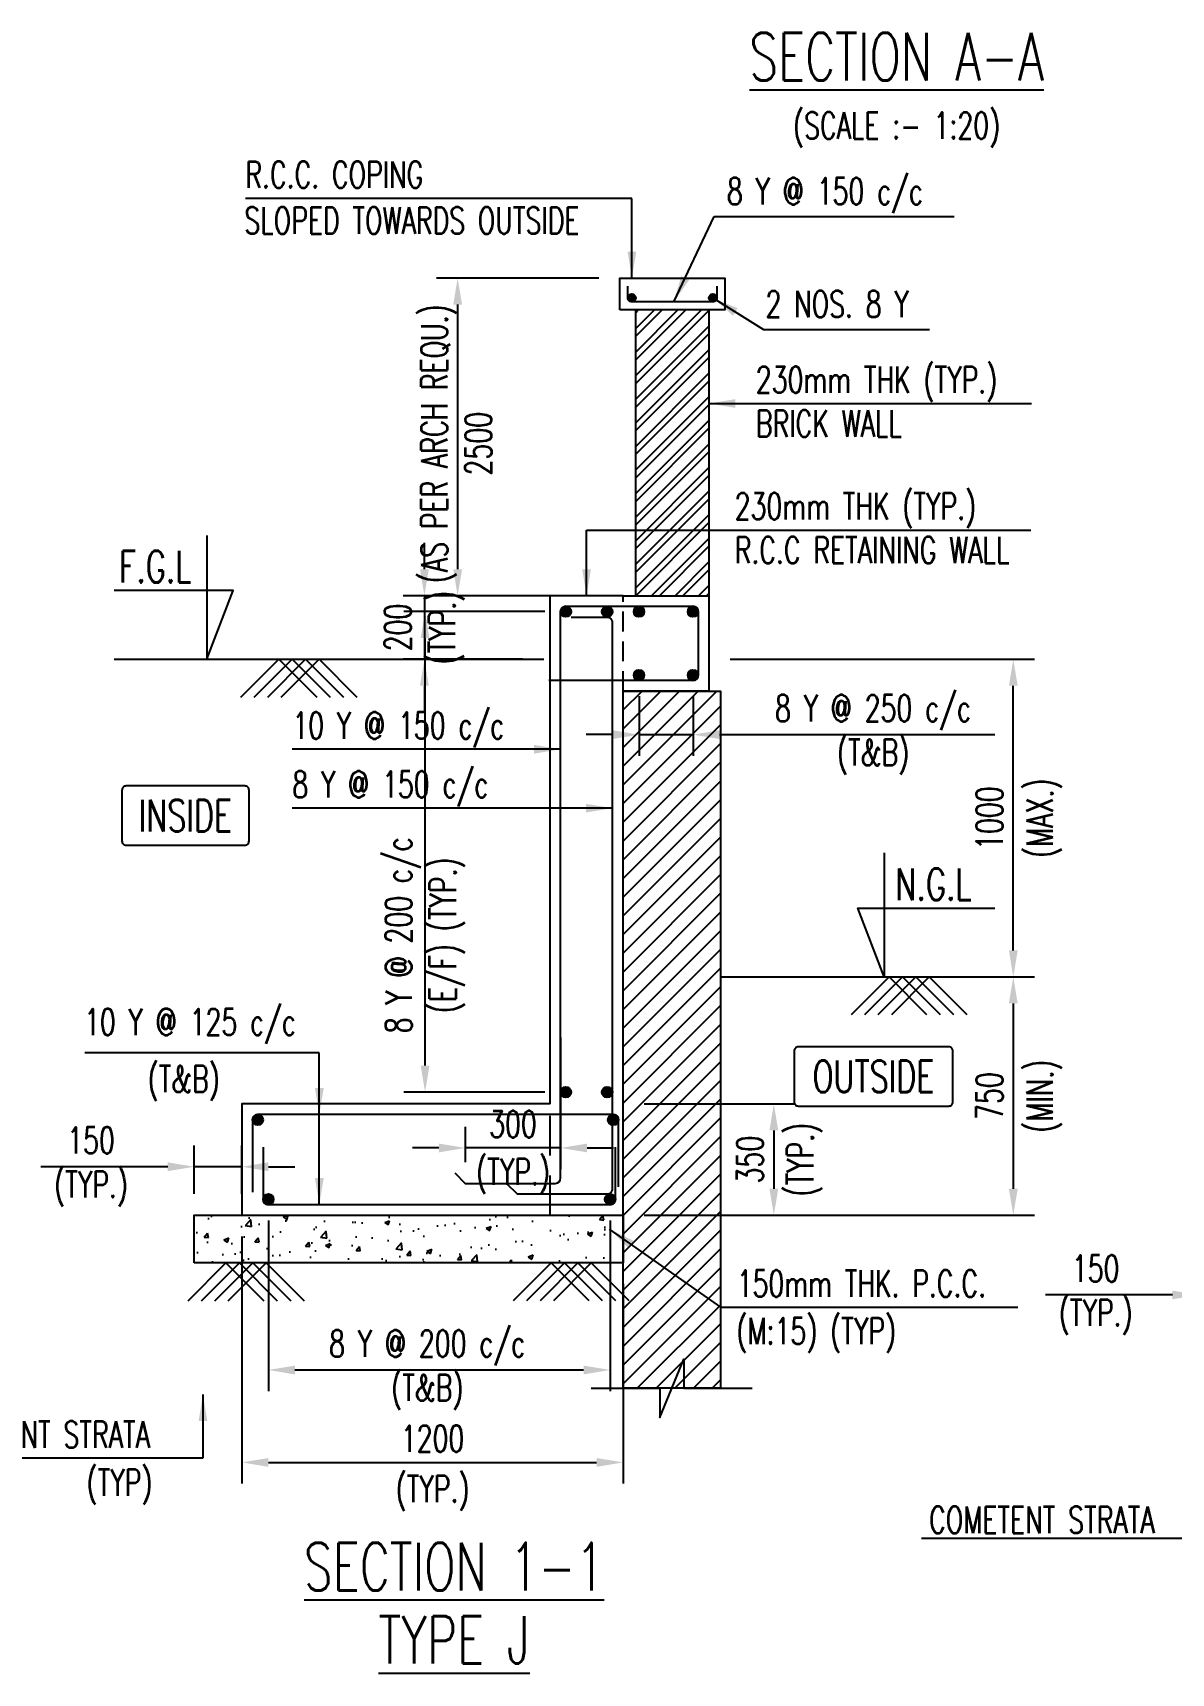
# Model space of a CAD drawing. Header units: millimetres. Extents: x 2843046 to 3042813, y -234641 to -168101.
# Drawn here: x 2956758 to 2967508, y -220037 to -204544 of the extents above; entities that cross this region are included whole.
import ezdxf
from ezdxf.enums import TextEntityAlignment as Align

# ---------------------------------------------------------------- set-up
doc = ezdxf.new("R2010")
doc.units = ezdxf.units.MM
doc.header["$MEASUREMENT"] = 0
doc.header["$PDMODE"] = 34
doc.header["$PDSIZE"] = -5
doc.linetypes.add('Hidden', pattern=[0.375, 0.25, -0.125])
for name, color, linetype in [('NO. BEAM', 3, 'Continuous'), ('S- PILE CAP', 4, 'Continuous'), ('S-BEAM SIZES', 3, 'Continuous'), ('S-BRECK LINE', 8, 'Continuous'), ('S-COLUMN', 1, 'Continuous'), ('S-CONCRET LINE', 4, 'Continuous'), ('S-DIM-1', 5, 'Continuous'), ('S-FOOTING', 4, 'Continuous'), ('S-HATCH', 253, 'Continuous'), ('S-LEVEL SECTION', 3, 'Continuous'), ('S-PCC', 9, 'Continuous'), ('S-REINFORCEMENT', 6, 'Continuous'), ('S-RETAINING WALL', 6, 'Continuous'), ('S-TEXT', 2, 'Continuous'), ('S-TEXT-1', 4, 'Continuous'), ('S-TITIL', 6, 'Continuous'), ('TITLE', 6, 'Continuous')]:
    doc.layers.add(name, color=color, linetype=linetype)
doc.styles.add('ROMANS', font='simplex.shx', dxfattribs={"width": 0.7})
doc.dimstyles.new('dim100', dxfattribs={"dimtxt": 250, "dimasz": 250, "dimexe": 200, "dimexo": 200, "dimgap": 100, "dimtad": 1, "dimdec": 0, "dimzin": 0, "dimdsep": 46, "dimtxsty": 'ROMANS', "dimcen": 0, "dimclrd": 5, "dimclre": 5, "dimclrt": 4, "dimadec": 0, "dimazin": 0, "dimtfac": 1, "dimtdec": 0, "dimtix": 1, "dimtofl": 0, "dimtmove": 2, "dimatfit": 3, "dimfxl": 0, "dimtolj": 1, "dimtzin": 0, "dimlwd": -1, "dimlwe": -1, "dimarcsym": 0})
doc.dimstyles.new('dim33.33', dxfattribs={"dimtxt": 250, "dimasz": 250, "dimexe": 200, "dimexo": 200, "dimgap": 100, "dimtad": 1, "dimdec": 0, "dimlfac": 0.333331, "dimzin": 0, "dimdsep": 46, "dimtxsty": 'ROMANS', "dimcen": 0, "dimclrd": 5, "dimclre": 5, "dimclrt": 4, "dimadec": 0, "dimazin": 0, "dimtfac": 1, "dimtdec": 0, "dimtix": 1, "dimtofl": 0, "dimtmove": 2, "dimatfit": 3, "dimfxl": 0, "dimtolj": 1, "dimtzin": 0, "dimlwd": -1, "dimlwe": -1, "dimarcsym": 0})

# ---------------------------------------------------------------- blocks, each defined once
blk = doc.blocks.new('*D317')
at = {"layer": 'Defpoints', "color": 0, "lineweight": -2}
for p in [(2961743, -213833), (2960843, -215076), (2960843, -215411, 16)]:
    blk.add_point(p, dxfattribs=at)
at = {"layer": 'S-DIM-1', "color": 5}
for p, q in [((2961743, -214033), (2961743, -215276)), ((2960843, -215211), (2960843, -214876))]:
    blk.add_line(p, q, dxfattribs=at)
at = {"layer": 'S-DIM-1', "color": 5, "lineweight": -3}
for p, q in [((2960593, -215076), (2960343, -215076)), ((2961743, -215076), (2960843, -215076)), ((2961993, -215076), (2962243, -215076))]:
    blk.add_line(p, q, dxfattribs=at)
at = {"layer": 'S-DIM-1', "color": 5, "lineweight": -2}
for points in [[(2960593, -215035), (2960593, -215118), (2960843, -215076)], [(2961993, -215035), (2961993, -215118), (2961743, -215076)]]:
    blk.add_solid(points, dxfattribs=at)
at = {"layer": 'S-DIM-1', "color": 4, "char_height": 250, "style": 'ROMANS'}
for s, insert, attachment_point in [('\\A1;300', (2961293, -214976), 8), ('\\A1;(TYP.)', (2961293, -215176), 2)]:
    blk.add_mtext(s, dxfattribs=dict(at, insert=insert, attachment_point=attachment_point))
blk = doc.blocks.new('*D318')
at = {"layer": 'Defpoints', "color": 0, "lineweight": -2}
for p in [(2962333, -214661), (2962333, -215711), (2963756, -215711)]:
    blk.add_point(p, dxfattribs=at)
at = {"layer": 'S-DIM-1', "color": 5}
for p, q in [((2962533, -214661), (2963956, -214661)), ((2962533, -215711), (2963956, -215711))]:
    blk.add_line(p, q, dxfattribs=at)
at = {"layer": 'S-DIM-1', "color": 5, "lineweight": -3}
blk.add_line((2963756, -214911), (2963756, -215461), dxfattribs=at)
at = {"layer": 'S-DIM-1', "color": 5, "lineweight": -2}
for points in [[(2963715, -214911), (2963798, -214911), (2963756, -214661)], [(2963715, -215461), (2963798, -215461), (2963756, -215711)]]:
    blk.add_solid(points, dxfattribs=at)
at = {"layer": 'S-DIM-1', "color": 4, "char_height": 250, "attachment_point": 5, "rotation": 90, "style": 'ROMANS'}
for s, insert in [('\\A1;(TYP.)', (2964047, -215186)), ('\\A1;350', (2963531, -215186))]:
    blk.add_mtext(s, dxfattribs=dict(at, insert=insert))
blk = doc.blocks.new('*D319')
at = {"layer": 'Defpoints', "color": 0, "lineweight": -2}
for p in [(2958983, -215561, -19), (2962210, -215561, 30), (2962210, -217173)]:
    blk.add_point(p, dxfattribs=at)
at = {"layer": 'S-DIM-1', "color": 5}
for p, q in [((2958983, -215761), (2958983, -217373)), ((2962210, -215761), (2962210, -217373)), ((2959233, -217173), (2961960, -217173))]:
    blk.add_line(p, q, dxfattribs=at)
at = {"layer": 'S-DIM-1', "color": 5, "lineweight": -2}
for points in [[(2959233, -217132), (2959233, -217215), (2958983, -217173)], [(2961960, -217132), (2961960, -217215), (2962210, -217173)]]:
    blk.add_solid(points, dxfattribs=at)
at = {"layer": 'S-DIM-1', "color": 4, "insert": (2960483, -217173), "char_height": 250, "attachment_point": 5, "style": 'ROMANS'}
blk.add_mtext('\\A1;{8 Y @ 200 c/c\\P(T&B)}', dxfattribs=at)
blk = doc.blocks.new('*D320')
at = {"layer": 'Defpoints', "color": 0, "lineweight": -2}
for p in [(2958733, -215711, -19), (2962333, -216161), (2962333, -218046)]:
    blk.add_point(p, dxfattribs=at)
at = {"layer": 'S-DIM-1', "color": 5}
for p, q in [((2958733, -215911), (2958733, -218246)), ((2962333, -216361), (2962333, -218246)), ((2958983, -218046), (2962083, -218046))]:
    blk.add_line(p, q, dxfattribs=at)
at = {"layer": 'S-DIM-1', "color": 5, "lineweight": -2}
for points in [[(2958983, -218005), (2958983, -218088), (2958733, -218046)], [(2962083, -218005), (2962083, -218088), (2962333, -218046)]]:
    blk.add_solid(points, dxfattribs=at)
at = {"layer": 'S-DIM-1', "color": 4, "char_height": 250, "attachment_point": 5, "style": 'ROMANS'}
for s, insert in [('\\A1;1200', (2960533, -217821)), ('\\A1;(TYP.)', (2960533, -218337))]:
    blk.add_mtext(s, dxfattribs=dict(at, insert=insert))
blk = doc.blocks.new('*D321')
at = {"layer": 'Defpoints', "color": 0, "lineweight": -2}
for p in [(2963143, -213461), (2963253, -215711, -75), (2966017, -215711)]:
    blk.add_point(p, dxfattribs=at)
at = {"layer": 'S-DIM-1', "color": 5}
for p, q in [((2963343, -213461), (2966217, -213461)), ((2963453, -215711), (2966217, -215711))]:
    blk.add_line(p, q, dxfattribs=at)
at = {"layer": 'S-DIM-1', "color": 5, "lineweight": -3}
blk.add_line((2966017, -213711), (2966017, -215461), dxfattribs=at)
at = {"layer": 'S-DIM-1', "color": 5, "lineweight": -2}
for points in [[(2965976, -213711), (2966059, -213711), (2966017, -213461)], [(2965976, -215461), (2966059, -215461), (2966017, -215711)]]:
    blk.add_solid(points, dxfattribs=at)
at = {"layer": 'S-DIM-1', "color": 4, "char_height": 250, "attachment_point": 5, "rotation": 90, "style": 'ROMANS'}
for s, insert in [('\\A1;750', (2965792, -214586)), ('\\A1;(MIN.)', (2966308, -214586))]:
    blk.add_mtext(s, dxfattribs=dict(at, insert=insert))
blk = doc.blocks.new('*D322')
at = {"layer": 'Defpoints', "color": 0, "lineweight": -2}
for p in [(2963143, -210461), (2966017, -210461), (2963143, -213461)]:
    blk.add_point(p, dxfattribs=at)
at = {"layer": 'S-DIM-1', "color": 5}
for p, q in [((2963343, -210461), (2966217, -210461)), ((2963343, -213461), (2966217, -213461))]:
    blk.add_line(p, q, dxfattribs=at)
at = {"layer": 'S-DIM-1', "color": 5, "lineweight": -3}
blk.add_line((2966017, -213211), (2966017, -210711), dxfattribs=at)
at = {"layer": 'S-DIM-1', "color": 5, "lineweight": -2}
for points in [[(2965976, -210711), (2966059, -210711), (2966017, -210461)], [(2965976, -213211), (2966059, -213211), (2966017, -213461)]]:
    blk.add_solid(points, dxfattribs=at)
at = {"layer": 'S-DIM-1', "color": 4, "char_height": 250, "attachment_point": 5, "rotation": 90, "style": 'ROMANS'}
for s, insert in [('\\A1;(MAX.)', (2966308, -211961)), ('\\A1;1000', (2965792, -211961))]:
    blk.add_mtext(s, dxfattribs=dict(at, insert=insert))
blk = doc.blocks.new('*D323')
at = {"layer": 'Defpoints', "color": 0, "lineweight": -2}
for p in [(2958283, -215254), (2958283, -215711), (2958733, -215711)]:
    blk.add_point(p, dxfattribs=at)
at = {"layer": 'S-DIM-1', "color": 5}
for p, q in [((2958283, -215511), (2958283, -215054)), ((2958733, -215511), (2958733, -215054))]:
    blk.add_line(p, q, dxfattribs=at)
at = {"layer": 'S-DIM-1', "color": 5, "lineweight": -3}
for p, q in [((2958033, -215254), (2956833, -215254)), ((2958733, -215254), (2958283, -215254)), ((2958983, -215254), (2959233, -215254))]:
    blk.add_line(p, q, dxfattribs=at)
at = {"layer": 'S-DIM-1', "color": 5, "lineweight": -2}
for points in [[(2958033, -215212), (2958033, -215295), (2958283, -215254)], [(2958983, -215212), (2958983, -215295), (2958733, -215254)]]:
    blk.add_solid(points, dxfattribs=at)
at = {"layer": 'S-DIM-1', "color": 4, "insert": (2957308, -215254), "char_height": 250, "attachment_point": 5, "style": 'ROMANS'}
blk.add_mtext('\\A1;150\\P(TYP.)', dxfattribs=at)
blk = doc.blocks.new('*D324')
at = {"layer": 'Defpoints', "color": 0, "lineweight": -2}
for p in [(2961643, -209861, -1), (2960456, -210461), (2961583, -210461, -1)]:
    blk.add_point(p, dxfattribs=at)
at = {"layer": 'S-DIM-1', "color": 5, "lineweight": -3}
for p, q in [((2960456, -209611), (2960456, -209361)), ((2960456, -209861), (2960456, -210461)), ((2960456, -210711), (2960456, -210961))]:
    blk.add_line(p, q, dxfattribs=at)
at = {"layer": 'S-DIM-1', "color": 5}
for p, q in [((2961443, -209861), (2960256, -209861)), ((2961383, -210461), (2960256, -210461))]:
    blk.add_line(p, q, dxfattribs=at)
at = {"layer": 'S-DIM-1', "color": 5, "lineweight": -2}
for points in [[(2960415, -209611), (2960498, -209611), (2960456, -209861)], [(2960415, -210711), (2960498, -210711), (2960456, -210461)]]:
    blk.add_solid(points, dxfattribs=at)
at = {"layer": 'S-DIM-1', "color": 4, "insert": (2960456, -210161), "char_height": 250, "attachment_point": 5, "rotation": 90, "style": 'ROMANS'}
blk.add_mtext('\\A1;200\\P(TYP.)', dxfattribs=at)
blk = doc.blocks.new('*D325')
at = {"layer": 'Defpoints', "color": 0, "lineweight": -2}
for p in [(2962303, -206861, 25), (2960770, -209861), (2962453, -209861, 25)]:
    blk.add_point(p, dxfattribs=at)
at = {"layer": 'S-DIM-1', "color": 5}
for p, q in [((2962103, -206861), (2960570, -206861)), ((2962253, -209861), (2960570, -209861))]:
    blk.add_line(p, q, dxfattribs=at)
at = {"layer": 'S-DIM-1', "color": 5, "lineweight": -3}
blk.add_line((2960770, -207111), (2960770, -209611), dxfattribs=at)
at = {"layer": 'S-DIM-1', "color": 5, "lineweight": -2}
for points in [[(2960729, -207111), (2960812, -207111), (2960770, -206861)], [(2960729, -209611), (2960812, -209611), (2960770, -209861)]]:
    blk.add_solid(points, dxfattribs=at)
at = {"layer": 'S-DIM-1', "color": 4, "insert": (2960758, -208425), "char_height": 250, "attachment_point": 5, "rotation": 90, "style": 'ROMANS'}
blk.add_mtext('\\A1;{(AS PER ARCH REQU.)\\P2500}', dxfattribs=at)
blk = doc.blocks.new('*D306')
at = {"layer": 'Defpoints', "color": 0, "lineweight": -2}
for p in [(2962483, -210611, 0), (2962993, -210611), (2962993, -211173)]:
    blk.add_point(p, dxfattribs=at)
at = {"layer": 'S-DIM-1', "color": 5}
for p, q in [((2962483, -210811), (2962483, -211373)), ((2962993, -210811), (2962993, -211373))]:
    blk.add_line(p, q, dxfattribs=at)
at = {"layer": 'S-DIM-1', "color": 5, "lineweight": -3}
for p, q in [((2962233, -211173), (2961983, -211173)), ((2962483, -211173), (2962993, -211173)), ((2963243, -211173), (2965843, -211173))]:
    blk.add_line(p, q, dxfattribs=at)
at = {"layer": 'S-DIM-1', "color": 5, "lineweight": -2}
for points in [[(2962233, -211131), (2962233, -211214), (2962483, -211173)], [(2963243, -211131), (2963243, -211214), (2962993, -211173)]]:
    blk.add_solid(points, dxfattribs=at)
at = {"layer": 'S-DIM-1', "color": 4, "insert": (2964693, -211173), "char_height": 250, "attachment_point": 5, "style": 'ROMANS'}
blk.add_mtext('\\A1;8 Y @ 250 c/c\\P(T&B)', dxfattribs=at)
blk = doc.blocks.new('*D314')
at = {"layer": 'Defpoints', "color": 0, "lineweight": -2}
for p in [(2967770, -216465), (2967770, -217222), (2968220, -217222)]:
    blk.add_point(p, dxfattribs=at)
at = {"layer": 'S-DIM-1', "color": 5}
for p, q in [((2967770, -217022), (2967770, -216265)), ((2968220, -217022), (2968220, -216265))]:
    blk.add_line(p, q, dxfattribs=at)
at = {"layer": 'S-DIM-1', "color": 5, "lineweight": -3}
for p, q in [((2967520, -216465), (2966320, -216465)), ((2968220, -216465), (2967770, -216465)), ((2968470, -216465), (2968720, -216465))]:
    blk.add_line(p, q, dxfattribs=at)
at = {"layer": 'S-DIM-1', "color": 5, "lineweight": -2}
for points in [[(2967520, -216423), (2967520, -216506), (2967770, -216465)], [(2968470, -216423), (2968470, -216506), (2968220, -216465)]]:
    blk.add_solid(points, dxfattribs=at)
at = {"layer": 'S-DIM-1', "color": 4, "insert": (2966795, -216465), "char_height": 250, "attachment_point": 5, "style": 'ROMANS'}
blk.add_mtext('\\A1;150\\P(TYP.)', dxfattribs=at)
blk = doc.blocks.new('*D304')
at = {"layer": 'Defpoints', "color": 0, "lineweight": -2}
for p in [(2960463, -210011), (2961793, -210011, 25), (2961793, -214549, 0)]:
    blk.add_point(p, dxfattribs=at)
at = {"layer": 'S-DIM-1', "color": 5}
for p, q in [((2961593, -210011), (2960263, -210011)), ((2961593, -214549), (2960263, -214549))]:
    blk.add_line(p, q, dxfattribs=at)
at = {"layer": 'S-DIM-1', "color": 5, "lineweight": -3}
blk.add_line((2960463, -214299), (2960463, -210261), dxfattribs=at)
at = {"layer": 'S-DIM-1', "color": 5, "lineweight": -2}
for points in [[(2960421, -210261), (2960504, -210261), (2960463, -210011)], [(2960421, -214299), (2960504, -214299), (2960463, -214549)]]:
    blk.add_solid(points, dxfattribs=at)
at = {"layer": 'S-DIM-1', "color": 4, "insert": (2960463, -213067), "char_height": 250, "attachment_point": 5, "rotation": 90, "style": 'ROMANS'}
blk.add_mtext('\\A1;{8 Y @ 200 c/c\\P(E/F) (TYP.)}', dxfattribs=at)

msp = doc.modelspace()

# ---------------------------------------------------------------- hatches: boundary and pattern name
at = {"layer": 'S-HATCH'}
h = msp.add_hatch(dxfattribs=at)
h.set_pattern_fill('ANSI32', color=256, scale=420, style=0)
h.set_pattern_definition([(45, (2854436.14, -235389.59), (-111.36932, 111.36932), []), (45, (2854510.39, -235389.59), (-111.36932, 111.36932), [])])
h.paths.add_polyline_path([(2962452.6, -209861), (2963142.6, -209861), (2963142.6, -207161), (2962452.6, -207161)])
h = msp.add_hatch(dxfattribs=at)
h.set_pattern_fill('ANSI31', color=9, scale=1000)
h.set_pattern_definition([(45, (2742239.76, -234457.03), (-88.38835, 88.38835), [])])
h.paths.add_polyline_path([(2962332.6, -210761), (2963252.6, -210761), (2963252.6, -217346.3), (2962332.6, -217346.3)])
at = {"layer": 'S-PCC', "linetype": 'ByBlock'}
h = msp.add_hatch(dxfattribs=at)
h.set_pattern_fill('AR-CONC,_O', color=8, scale=66.666667)
h.set_pattern_definition([(50, (-14140534.8, 195616.2), (478.173455, -41.834757), [50, -550]), (355, (-14140534.8, 195616.2), (-92.500889, 501.461422), [40, -440]), (100.4514445, (-14140494.97, 195612.7), (385.672564, 459.626661), [42.493461, -467.428075]), (46.1842, (-14140534.8, 195749.5), (711.49422, -110.346187), [75, -825]), (96.6356355, (-14140475.5, 195740.3), (623.107964, 649.4124), [63.740228, -701.142507]), (351.184164, (-14140534.8, 195749.5), (623.107963, 649.4124), [60, -660]), (21, (-14140468.15, 195716.2), (397.938035, -268.412594), [50, -550]), (326, (-14140468.15, 195716.2), (162.210221, 483.433363), [40, -440]), (71.4514447, (-14140435, 195693.82), (560.148251, 215.020769), [42.49346, -467.428075]), (37.5, (-14140534.81, 195616.2), (8.1065702, 221.9292359), [0, -434.6666667, 0, -446.6666667, 0, -441.6666667]), (7.5, (-14140534.81, 195616.2), (175.3796916, 262.9411413), [0, -254.6666667, 0, -424.6666667, 0, -168.3333333]), (327.5, (-14140683.48, 195616.2), (355.8816241, -15.0365812), [0, -166.6666667, 0, -520, 0, -690]), (317.5, (-14140750.15, 195616.2), (388.7907796, 66.736655), [0, -216.6666667, 0, -345.3333333, 0, -490])])
h.paths.add_polyline_path([(2958282.6, -216161), (2958282.6, -215711), (2962332.6, -215711), (2962332.6, -216161)])

# ---------------------------------------------------------------- linework, layer by layer
at = {"layer": 'NO. BEAM', "color": 7, "elevation": -153353}
for points in [[(2958760.5, -211657.3), (2957640.5, -211657.3, 0.4142136), (2957600.5, -211697.3), (2957600.5, -212177.3, 0.4142136), (2957640.5, -212217.3), (2958760.5, -212217.3, 0.4142136), (2958800.5, -212177.3), (2958800.5, -211697.3, 0.4142136)], [(2965407.5, -214120.8), (2963987.5, -214120.8, 0.4142136), (2963947.5, -214160.8), (2963947.5, -214640.8, 0.4142136), (2963987.5, -214680.8), (2965407.5, -214680.8, 0.4142136), (2965447.5, -214640.8), (2965447.5, -214160.8, 0.4142136)]]:
    msp.add_lwpolyline(points, format="xyb", close=True, dxfattribs=at)
at = {"layer": 'S- PILE CAP', "color": 8, "linetype": 'Hidden', "ltscale": 1500}
msp.add_line((2961642.6, -215711, -153402.9), (2961642.6, -214661, -153402.9), dxfattribs=at)
at = {"layer": 'S-BRECK LINE', "elevation": -153353}
msp.add_lwpolyline([(2962032.6, -217346.3), (2962679.8, -217346.3), (2962679.8, -217621.1), (2962905.4, -217071.6), (2962905.4, -217346.3), (2963552.6, -217346.3)], dxfattribs=at)
at = {"layer": 'S-COLUMN', "color": 4}
msp.add_line((2962452.6, -209861, -153353), (2962452.6, -207161, -153353), dxfattribs=at)
at = {"layer": 'S-COLUMN', "color": 4, "elevation": -153353}
msp.add_lwpolyline([(2963142.6, -207161), (2963142.6, -209861)], dxfattribs=at)
at = {"layer": 'S-CONCRET LINE', "elevation": -153353}
msp.add_lwpolyline([(2962302.6, -207161), (2962302.6, -206861), (2963292.6, -206861), (2963292.6, -207161)], close=True, dxfattribs=at)
at = {"layer": 'S-FOOTING', "elevation": -153402.9}
msp.add_lwpolyline([(2961642.6, -214661), (2958732.6, -214661), (2958732.6, -215711), (2962332.6, -215711)], dxfattribs=at)
at = {"layer": 'S-HATCH', "color": 9, "elevation": -153353}
msp.add_lwpolyline([(2962332.6, -210761), (2963252.6, -210761), (2963252.6, -217346.3), (2962332.6, -217346.3)], close=True, dxfattribs=at)
at = {"layer": 'S-LEVEL SECTION'}
for p, q in [((2957526.8, -210461, -153353), (2961582.6, -210461, -153353)), ((2963252.6, -213461, -153328.1), (2965333.2, -213461, -153328.1))]:
    msp.add_line(p, q, dxfattribs=at)
for points, elevation in [([(2958400.4, -209290.6), (2958400.4, -210461), (2958650.4, -209811), (2957526.8, -209811)], -153353), ([(2964798.2, -212290.6), (2964798.2, -213461), (2964548.2, -212811), (2965842.5, -212811)], -153328.1)]:
    msp.add_lwpolyline(points, dxfattribs=dict(at, elevation=elevation))
at = {"layer": 'S-PCC', "elevation": -153353}
for points in [[(2958723.7, -210819), (2959081.7, -210461), (2959439.6, -210819)], [(2958850.2, -210819), (2959208.2, -210461), (2959566.2, -210819)], [(2958976.8, -210819), (2959334.8, -210461), (2959692.8, -210819)], [(2959103.4, -210819), (2959461.3, -210461), (2959819.3, -210819)]]:
    msp.add_lwpolyline(points, dxfattribs=at)
at = {"layer": 'S-PCC', "color": 8}
for points, elevation in [([(2965202.4, -213819), (2964844.4, -213461), (2964486.5, -213819)], -153328.1), ([(2965329, -213819), (2964971, -213461), (2964613, -213819)], -153328.1), ([(2965455.5, -213819), (2965097.6, -213461), (2964739.6, -213819)], -153328.1), ([(2965582.1, -213819), (2965224.1, -213461), (2964866.1, -213819)], -153328.1), ([(2958224.6, -216519), (2958582.6, -216161), (2958940.6, -216519)], -153402.9), ([(2958351.2, -216519), (2958709.2, -216161), (2959067.1, -216519)], -153402.9), ([(2958477.8, -216519), (2958835.7, -216161), (2959193.7, -216519)], -153402.9), ([(2958604.3, -216519), (2958962.3, -216161), (2959320.3, -216519)], -153402.9), ([(2962010.9, -216519), (2961652.9, -216161), (2961295, -216519)], -153402.9), ([(2962137.5, -216519), (2961779.5, -216161), (2961421.5, -216519)], -153402.9), ([(2962264, -216519), (2961906, -216161), (2961548.1, -216519)], -153402.9), ([(2962390.6, -216519), (2962032.6, -216161), (2961674.6, -216519)], -153402.9)]:
    msp.add_lwpolyline(points, dxfattribs=dict(at, elevation=elevation))
at = {"layer": 'S-PCC', "color": 8, "elevation": -153378}
msp.add_lwpolyline([(2958282.6, -216161), (2958282.6, -215711), (2962332.6, -215711), (2962332.6, -216161)], close=True, dxfattribs=at)
at = {"layer": 'S-REINFORCEMENT', "ltscale": 10}
for p, q in [((2961742.6, -215361, -153353), (2961742.6, -210011, -153353)), ((2961792.6, -209961, -153353), (2962992.6, -209961, -153353)), ((2963042.6, -210011, -153353), (2963042.6, -210611, -153353)), ((2962992.6, -210661, -153353), (2961632.6, -210661, -153353)), ((2960742.6, -215311, -153353), (2960842.6, -215411, -153353)), ((2960842.6, -215411, -153353), (2961692.6, -215411, -153353))]:
    msp.add_line(p, q, dxfattribs=at)
at = {"layer": 'S-REINFORCEMENT', "elevation": -153353}
msp.add_lwpolyline([(2963217.6, -206936), (2963217.6, -207048.5, -0.4142136), (2963180.1, -207086), (2962415.1, -207086, -0.4142136), (2962377.6, -207048.5), (2962377.6, -206936)], format="xyb", dxfattribs=at)
at = {"layer": 'S-REINFORCEMENT', "const_width": 37.5, "elevation": -153353}
for points in [[(2962396.4, -207048.5, 1), (2962433.9, -207048.5, 1)], [(2963198.9, -207048.5, -1), (2963161.4, -207048.5, -1)]]:
    msp.add_lwpolyline(points, format="xyb", close=True, dxfattribs=at)
at = {"layer": 'S-REINFORCEMENT', "ltscale": 10}
for points, elevation in [([(2961232.6, -215411), (2961332.6, -215511), (2962182.6, -215511, 0.4142136), (2962232.6, -215461), (2962232.6, -210115.1, 0.4142136), (2962182.6, -210065.1), (2961842.6, -210065.1)], -153353), ([(2962289.9, -215442.6), (2962289.9, -214811, 0.4142136), (2962239.9, -214761), (2958882.6, -214761, 0.4142136), (2958832.6, -214811), (2958832.6, -215493.1)], -153402.9), ([(2958932.6, -215070.3), (2958932.6, -215561, 0.4142136), (2958982.6, -215611), (2962209.7, -215611, 0.4142136), (2962259.7, -215561), (2962259.7, -215070.3)], -153402.9)]:
    msp.add_lwpolyline(points, format="xyb", dxfattribs=dict(at, elevation=elevation))
at = {"layer": 'S-REINFORCEMENT', "ltscale": 10, "const_width": 50}
for points, elevation in [([(2961767.6, -210011, 1), (2961817.6, -210011, 1)], -153353), ([(2962157.6, -210011, 1), (2962207.6, -210011, 1)], -153353), ([(2962507.6, -210011, -1), (2962457.6, -210011, -1)], -153353), ([(2962967.6, -210011, 1), (2963017.6, -210011, 1)], -153353), ([(2962507.6, -210611, 1), (2962457.6, -210611, 1)], -153353), ([(2962967.6, -210611, -1), (2963017.6, -210611, -1)], -153353), ([(2961767.6, -214549.1, 1), (2961817.6, -214549.1, 1)], -153378), ([(2962157.6, -214549.1, 1), (2962207.6, -214549.1, 1)], -153378), ([(2958907.6, -214811, 1), (2958857.6, -214811, 1)], -153378), ([(2962214.9, -214811, -1), (2962264.9, -214811, -1)], -153378), ([(2959007.6, -215561, -1), (2958957.6, -215561, -1)], -153378), ([(2962184.7, -215561, -1), (2962234.7, -215561, -1)], -153378)]:
    msp.add_lwpolyline(points, format="xyb", close=True, dxfattribs=dict(at, elevation=elevation))
at = {"layer": 'S-REINFORCEMENT'}
for centre in [(2962415.1, -207048.5, -153353), (2963180.1, -207048.5, -153353)]:
    msp.add_circle(centre, 37.5, dxfattribs=at)
at = {"layer": 'S-REINFORCEMENT', "ltscale": 10}
for centre in [(2961792.6, -210011, -153353), (2962182.6, -210011, -153353), (2962482.6, -210011, -153353), (2962992.6, -210011, -153353), (2962482.6, -210611, -153353), (2962992.6, -210611, -153353), (2961792.6, -214549.1, -153402.9), (2962182.6, -214549.1, -153402.9), (2958882.6, -214811, -153402.9), (2962239.9, -214811, -153402.9), (2958982.6, -215561, -153402.9), (2962209.7, -215561, -153402.9)]:
    msp.add_circle(centre, 50, dxfattribs=at)
for centre, start, end in [((2961792.6, -210011, -153353), 90, 180), ((2962992.6, -210011, -153353), 0, 90), ((2962992.6, -210611, -153353), 270, 360), ((2961692.6, -215361, -153353), 270, 360)]:
    msp.add_arc(centre, 50, start, end, dxfattribs=at)
at = {"layer": 'S-RETAINING WALL', "color": 4}
for p, q in [((2962332.6, -209861, -153353), (2961642.6, -209861, -153353)), ((2962332.6, -209861, -153353), (2963142.6, -209861, -153353)), ((2963142.6, -209861, -153353), (2963142.6, -210761, -153353)), ((2963142.6, -210761, -153353), (2962332.6, -210761, -153353))]:
    msp.add_line(p, q, dxfattribs=at)
at = {"layer": 'S-RETAINING WALL', "color": 8, "linetype": 'Hidden', "ltscale": 750}
msp.add_line((2962332.6, -210761, -153353), (2962332.6, -209861, -153353), dxfattribs=at)
at = {"layer": 'S-RETAINING WALL', "color": 4, "elevation": -153353}
for points in [[(2961642.6, -214661), (2961642.6, -209861)], [(2962332.6, -215711), (2962332.6, -210761)]]:
    msp.add_lwpolyline(points, dxfattribs=at)

# ---------------------------------------------------------------- texts
at = {"layer": 'S-LEVEL SECTION', "style": 'ROMANS', "width": 0.7}
for s, p in [('F.G.L', (2957573.5, -209586, -153353)), ('N.G.L', (2964904.2, -212586, -153328.1))]:
    msp.add_text(s, height=300, dxfattribs=at).set_placement(p, align=Align.MIDDLE_LEFT)
at = {"layer": 'S-TEXT', "style": 'ROMANS', "width": 0.7}
msp.add_text('(SCALE :- 1:20)', height=250, dxfattribs=at).set_placement((2964915.6, -205419.4, -153353), align=Align.MIDDLE_CENTER)
at = {"layer": 'S-TEXT-1', "style": 'ROMANS', "width": 0.7}
for s, p in [('R.C.C. COPING', (2958765.4, -205883.9, -153353)), ('8 Y @ 150 c/c', (2963313.1, -206040.3, -153353)), ('SLOPED TOWARDS OUTSIDE ', (2958755.7, -206317.1, -153353)), ('2 NOS. 8 Y', (2963677.9, -207106.2, -153353)), ('230mm THK (TYP.)', (2963585.9, -207820.5, -153353)), ('BRICK WALL', (2963585.9, -208234.8, -153353)), ('230mm THK (TYP.)', (2963386.4, -209015.4, -153353)), ('R.C.C RETAINING WALL', (2963386.4, -209429.7, -153353)), ('10 Y @ 150 c/c', (2959208.9, -211086.1, -153353)), ('8 Y @ 150 c/c', (2959208.9, -211642.2, -153353)), ('10 Y @ 125 c/c', (2957241.7, -213886.1, -153378)), ('(T&B)', (2957841.8, -214424, -153378)), ('150mm THK. P.C.C.', (2963405, -216356.8, -153402.9)), ('(M:15) (TYP)', (2963402, -216804.4, -153402.9)), ('COMETENT STRATA', (2955734.9, -217782.4, -153402.9)), ('(TYP)', (2957264.7, -218235.6, -153353)), ('COMETENT STRATA', (2965222.4, -218588.4, -153402.9))]:
    msp.add_text(s, height=250, dxfattribs=at).set_placement(p, align=Align.MIDDLE_LEFT)
at = {"layer": 'S-TITIL', "style": 'ROMANS', "width": 0.7}
for s, p in [('%%USECTION A-A', (2964915.6, -204769.4, -153353)), ('%%USECTION 1-1', (2960737.1, -219030.4, -153402.9)), ('%%UTYPE J', (2960737.1, -219721.8, -153402.9))]:
    msp.add_text(s, height=450, dxfattribs=at).set_placement(p, align=Align.MIDDLE_CENTER)
at = {"layer": 'TITLE', "color": 2, "style": 'ROMANS', "width": 0.7}
for s, p in [('INSIDE', (2958200.5, -211937.3, -153353)), ('OUTSIDE', (2964697.5, -214400.8, -153353))]:
    msp.add_text(s, height=300, dxfattribs=at).set_placement(p, align=Align.MIDDLE_CENTER)

# ---------------------------------------------------------------- dimensions: what is measured, and where the dimension line sits
at = {"layer": 'S-DIM-1'}
for base, p1, p2, angle, text, override, picture, middle in [((2960770.4, -209861, -153353), (2962302.6, -206861, -153328.1), (2962452.6, -209861, -153328.1), 90, '{(AS PER ARCH REQU.)\\P2500}', {"dimtofl": 1, "dimtmove": 1, "dimlwd": 65533}, '*D325', (2961214.8, -208424.9, -153353)), ((2960456.5, -210461, -153376.7), (2961642.6, -209861, -153378), (2961582.6, -210461, -153378), 90, '<>\\X(TYP.)', {"dimtofl": 1, "dimtmove": 0, "dimlwd": 65533}, '*D324', (2960456.5, -210161, -153376.7)), ((2960462.7, -210011, -153378), (2961792.6, -214549.1, -153378), (2961792.6, -210011, -153353), 90, '{8 Y @ 200 c/c\\X(E/F) (TYP.)}', {"dimtxt": 250, "dimasz": 250, "dimtxsty": 'ROMANS', "dimtofl": 1, "dimtmove": 0, "dimlwd": 65533}, '*D304', (2960462.7, -213067.3, -153378)), ((2958282.6, -215253.6, -153427.9), (2958732.6, -215711, -153427.9), (2958282.6, -215711, -153427.9), 180, '<>\\X(TYP.)', {"dimtofl": 1, "dimtmove": 0, "dimlwd": 65533}, '*D323', (2957307.6, -215253.6, -153427.9)), ((2967770, -216464.7, -153427.9), (2968220, -217222.2, -153427.9), (2967770, -217222.2, -153427.9), 180, '<>\\X(TYP.)', {"dimtofl": 1, "dimtmove": 0, "dimlwd": 65533}, '*D314', (2966795, -216464.7, -153427.9))]:
    dim = msp.add_linear_dim(base=base, p1=p1, p2=p2, angle=angle, text=text, dimstyle='dim33.33', override=override, dxfattribs=at)
    dim.commit()
    dim.dimension.update_dxf_attribs({"geometry": picture, "text_midpoint": middle, "dimtype": 160})
for base, p1, p2, text, override, picture, middle in [((2962992.6, -211172.5, -153353), (2962482.6, -210611, -153353), (2962992.6, -210611, -153353), '8 Y @ 250 c/c\\X(T&B)', {"dimtxt": 250, "dimasz": 250, "dimtxsty": 'ROMANS', "dimtofl": 1, "dimtmove": 0, "dimlwd": 65533}, '*D306', (2964692.6, -211172.5, -153353)), ((2962209.7, -217173.5, -153408.5), (2958982.6, -215561, -153427.9), (2962209.7, -215561, -153378), '{8 Y @ 200 c/c\\X(T&B)}', {"dimtxt": 250, "dimasz": 250, "dimtxsty": 'ROMANS', "dimtmove": 0}, '*D319', (2960482.6, -217173.5, -153408.5))]:
    dim = msp.add_linear_dim(base=base, p1=p1, p2=p2, text=text, dimstyle='dim33.33', override=override, dxfattribs=at)
    dim.commit()
    dim.dimension.update_dxf_attribs({"geometry": picture, "text_midpoint": middle, "dimtype": 160})
for base, p1, p2, angle, text, override, picture, middle in [((2966017.5, -210461, -153353), (2963142.6, -213461, -153353), (2963142.6, -210461, -153353), 270, '<>\\X(MAX.)', {"dimtxt": 250, "dimasz": 250, "dimtofl": 1, "dimtmove": 0, "dimlwd": 65533}, '*D322', (2966017.5, -211961, -153353)), ((2966017.5, -215711, -153353), (2963142.6, -213461, -153353), (2963252.6, -215711, -153427.9), 90, '<>\\X(MIN.)', {"dimtxt": 250, "dimasz": 250, "dimtxsty": 'ROMANS', "dimtofl": 1, "dimtmove": 0, "dimlwd": 65533}, '*D321', (2966017.5, -214586, -153353)), ((2960842.6, -215076.5, -153427.9), (2961742.6, -213833, -153427.9), (2960842.6, -215411, -153411.6), 180, '<>\\X(TYP.)', {"dimtxt": 250, "dimasz": 250, "dimtofl": 1, "dimtmove": 0, "dimlwd": 65533}, '*D317', (2961292.6, -215076.5, -153427.9)), ((2963756.2, -215711, -153427.9), (2962332.6, -214661, -153427.9), (2962332.6, -215711, -153427.9), 90, '<>\\X(TYP.)', {"dimtxt": 250, "dimasz": 250, "dimtofl": 1, "dimtmove": 0, "dimlwd": 65533}, '*D318', (2963756.2, -215186, -153427.9))]:
    dim = msp.add_linear_dim(base=base, p1=p1, p2=p2, angle=angle, text=text, dimstyle='dim33.33', override=override, dxfattribs=at)
    dim.commit()
    dim.dimension.update_dxf_attribs({"geometry": picture, "text_midpoint": middle})
dim = msp.add_linear_dim(base=(2962332.6, -218046.2, -153408.5), p1=(2958732.6, -215711, -153427.9), p2=(2962332.6, -216161, -153408.5), text='<>\\X(TYP.)', dimstyle='dim33.33', override={"dimtxt": 250, "dimasz": 250, "dimtmove": 0}, dxfattribs=at)
dim.commit()
dim.dimension.update_dxf_attribs({"geometry": '*D320', "text_midpoint": (2960532.6, -218046.2, -153408.5)})

# ---------------------------------------------------------------- leaders
at = {"layer": 'S-BEAM SIZES', "color": 30, "lineweight": -2}
msp.add_leader([(2961987.6, -209861, -153353), (2961987.6, -209240.6, -153353), (2966183.9, -209240.6, -153353)], dimstyle='dim100', override={"dimgap": 100, "dimtad": 0}, dxfattribs=at)
at = {"layer": 'S-DIM-1'}
for points, dimstyle in [([(2962416, -206861, -153353), (2962416, -206108.9, -153353), (2958765.4, -206108.9, -153353)], 'dim33.33'), ([(2962812.1, -207086, -153378), (2963193.1, -206280.3, -153378), (2965458.7, -206280.3, -153378)], 'dim33.33'), ([(2963180.1, -207048.5, -153378), (2963659.2, -207346.2, -153378), (2965226.6, -207346.2, -153378)], 'dim33.33'), ([(2963142.6, -208045.5, -153378), (2966188.8, -208045.5, -153378)], 'dim100'), ([(2961742.6, -211311.1, -153378), (2959208.9, -211311.1, -153378)], 'dim33.33'), ([(2962231.5, -211867.2, -153378), (2959208.9, -211867.2, -153378)], 'dim33.33'), ([(2959464.1, -215611, -153378), (2959464.1, -214178.3, -153378), (2957248.7, -214178.3, -153378)], 'dim100'), ([(2962202.6, -215842.6, -153378), (2963252, -216579.4, -153378), (2966060.8, -216579.4, -153378)], 'dim33.33'), ([(2958365.2, -217405.1, -153378), (2958365.2, -218005, -153378), (2955662.5, -218005, -153378)], 'dim33.33'), ([(2967852.6, -218016.2, -153402.9), (2967852.6, -218766.2, -153402.9), (2965149.9, -218766.2, -153402.9)], 'dim33.33')]:
    msp.add_leader(points, dimstyle=dimstyle, dxfattribs=at)
msp.add_leader([(2959464.1, -214761, -153378), (2959464.1, -214178.3, -153378), (2957248.7, -214178.3, -153378)], dimstyle='dim100', override={"dimasz": 250}, dxfattribs=at)

doc.saveas('drawing.dxf')
